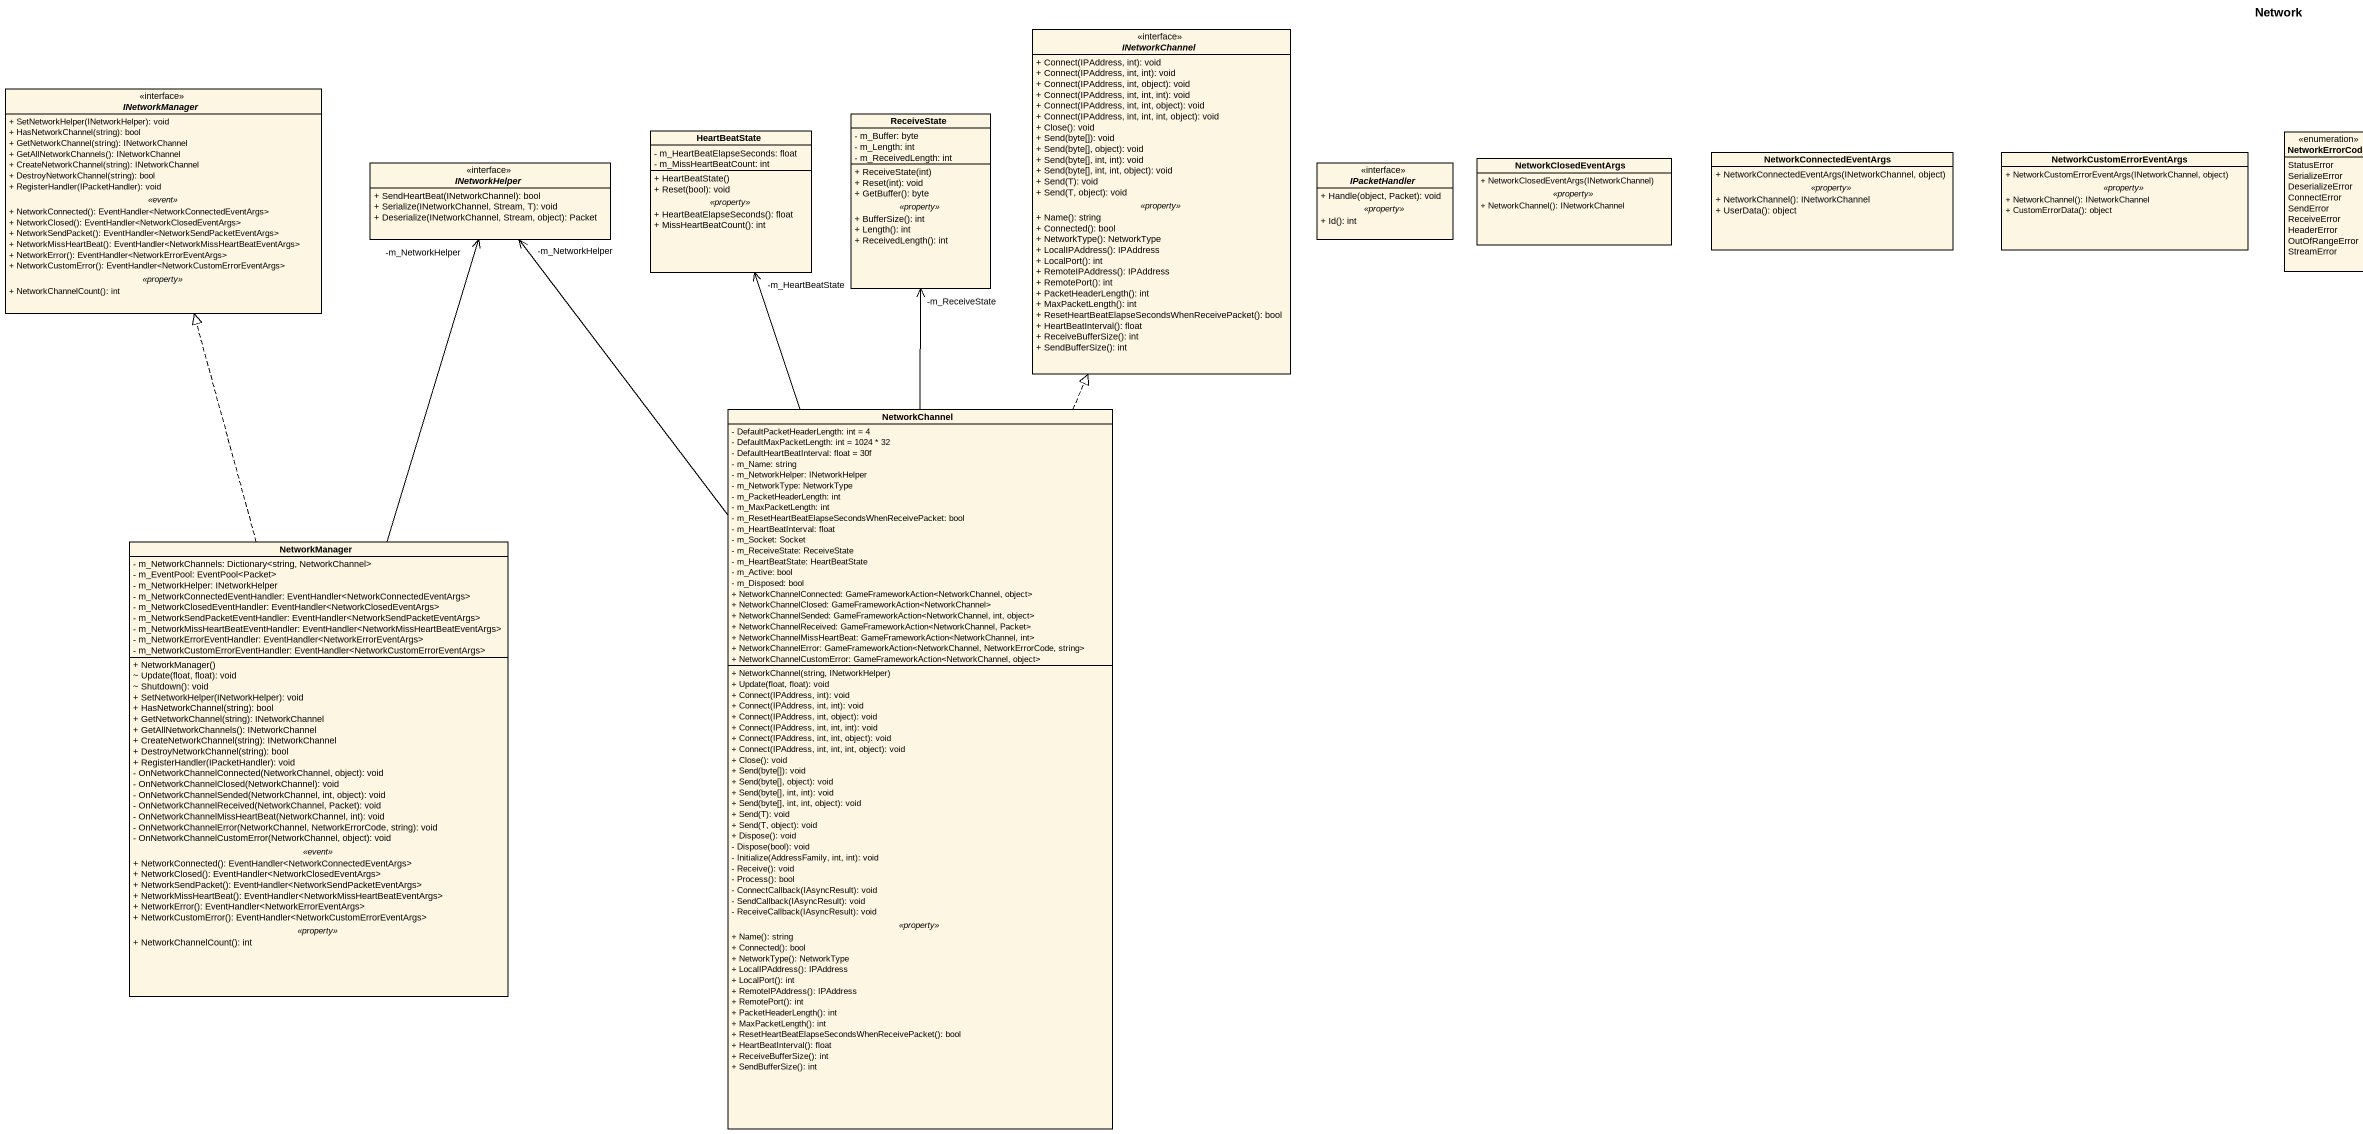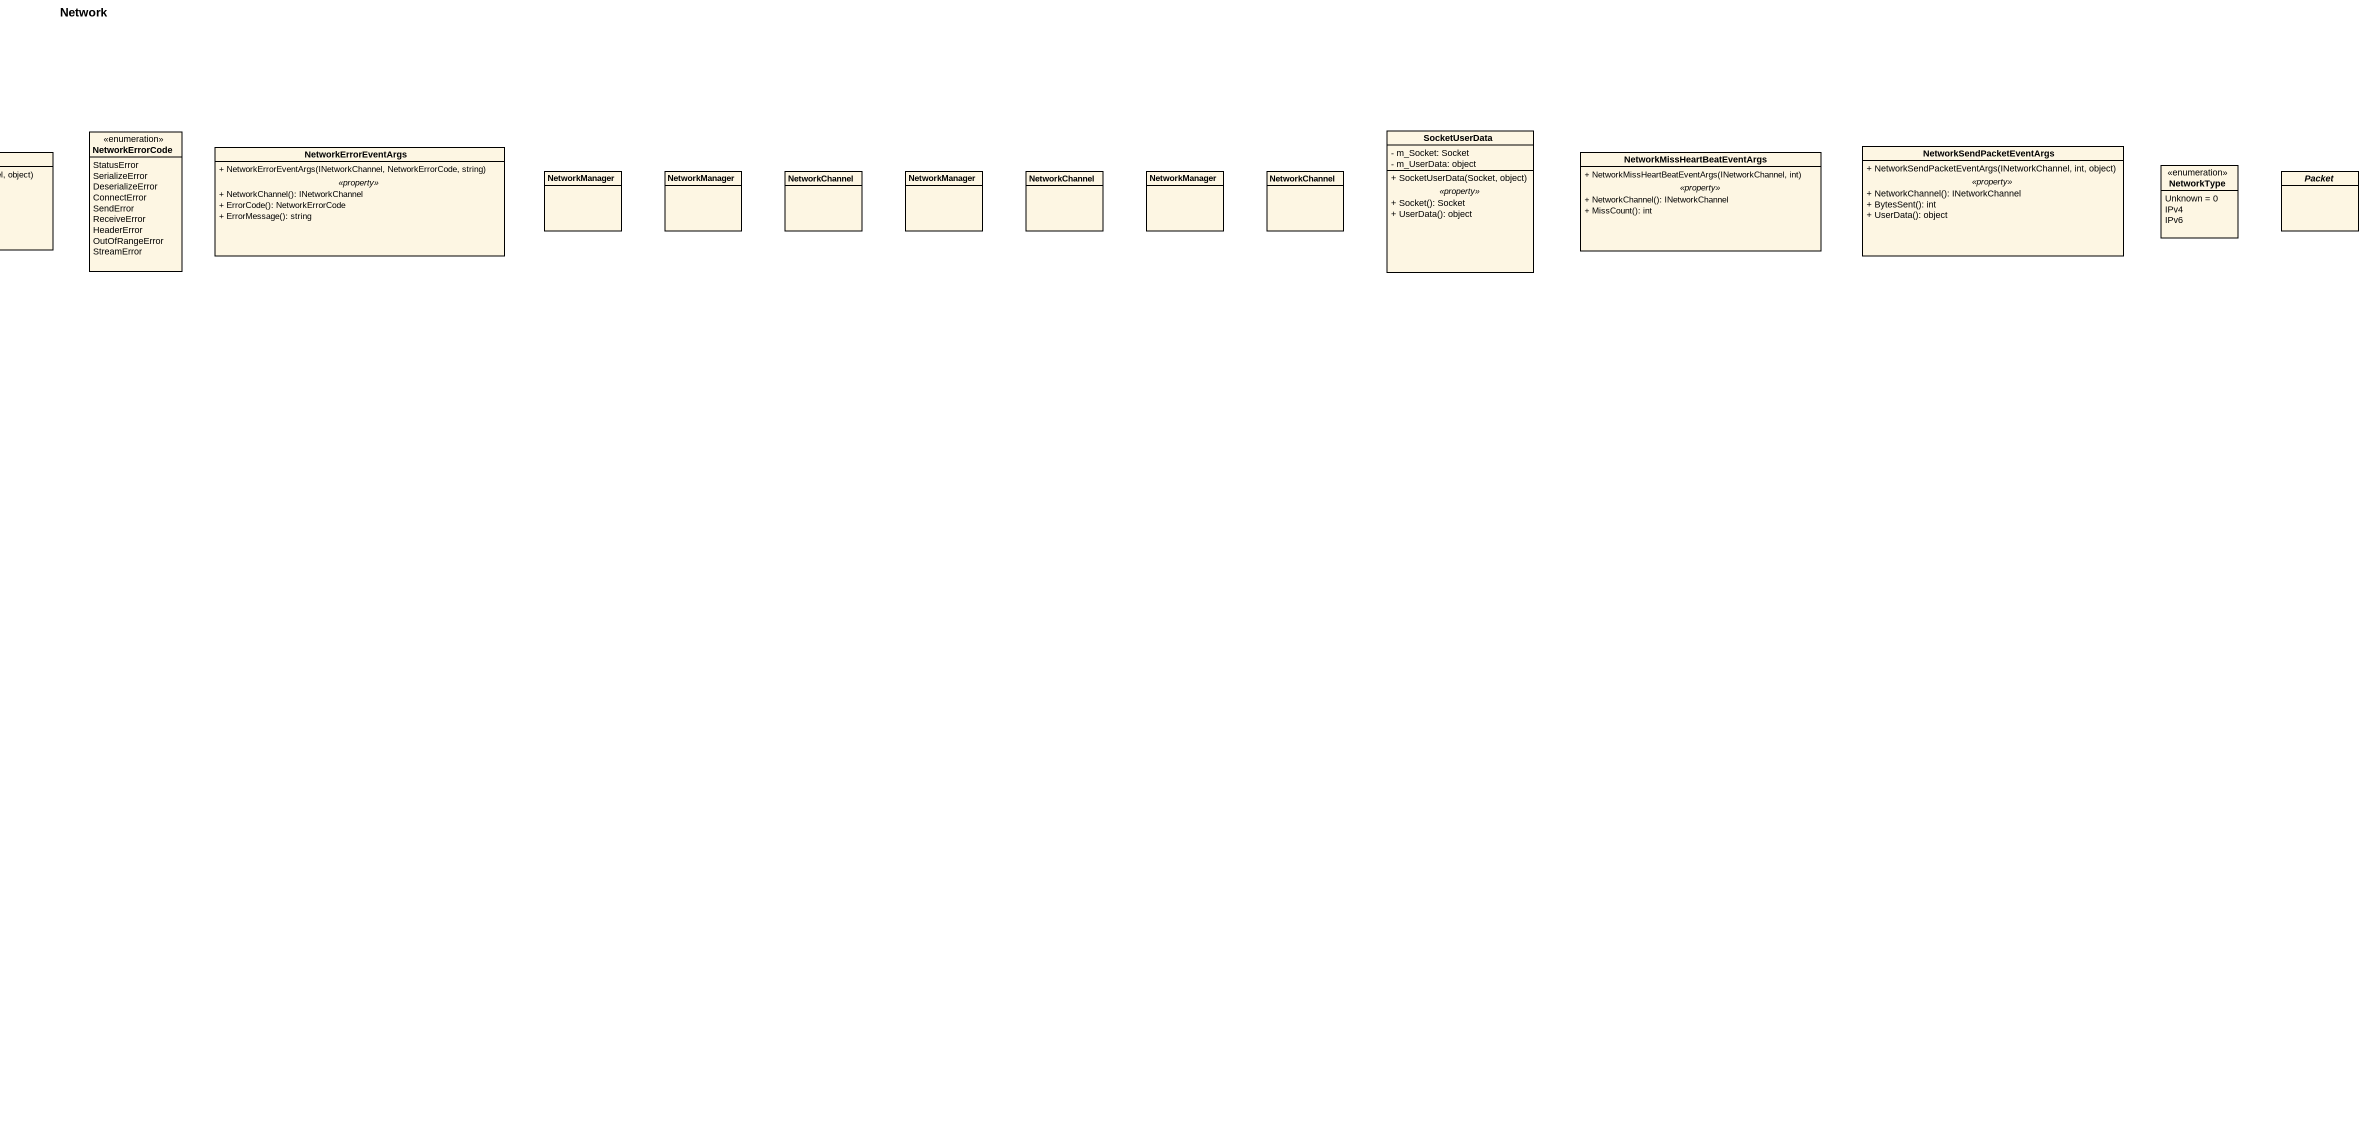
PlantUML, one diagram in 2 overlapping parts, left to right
@startuml
title Network
hide circle
hide empty members
skinparam classAttributeIconSize 0
interface INetworkChannel {
  + Connect(IPAddress, int): void
  + Connect(IPAddress, int, int): void
  + Connect(IPAddress, int, object): void
  + Connect(IPAddress, int, int, int): void
  + Connect(IPAddress, int, int, object): void
  + Connect(IPAddress, int, int, int, object): void
  + Close(): void
  + Send(byte[]): void
  + Send(byte[], object): void
  + Send(byte[], int, int): void
  + Send(byte[], int, int, object): void
  + Send(T): void
  + Send(T, object): void
  .. <<property>> ..
  + Name(): string
  + Connected(): bool
  + NetworkType(): NetworkType
  + LocalIPAddress(): IPAddress
  + LocalPort(): int
  + RemoteIPAddress(): IPAddress
  + RemotePort(): int
  + PacketHeaderLength(): int
  + MaxPacketLength(): int
  + ResetHeartBeatElapseSecondsWhenReceivePacket(): bool
  + HeartBeatInterval(): float
  + ReceiveBufferSize(): int
  + SendBufferSize(): int
}
interface INetworkManager {
  + SetNetworkHelper(INetworkHelper): void
  + HasNetworkChannel(string): bool
  + GetNetworkChannel(string): INetworkChannel
  + GetAllNetworkChannels(): INetworkChannel
  + CreateNetworkChannel(string): INetworkChannel
  + DestroyNetworkChannel(string): bool
  + RegisterHandler(IPacketHandler): void
  .. <<event>> ..
  + NetworkConnected(): EventHandler<NetworkConnectedEventArgs>
  + NetworkClosed(): EventHandler<NetworkClosedEventArgs>
  + NetworkSendPacket(): EventHandler<NetworkSendPacketEventArgs>
  + NetworkMissHeartBeat(): EventHandler<NetworkMissHeartBeatEventArgs>
  + NetworkError(): EventHandler<NetworkErrorEventArgs>
  + NetworkCustomError(): EventHandler<NetworkCustomErrorEventArgs>
  .. <<property>> ..
  + NetworkChannelCount(): int
}
class ReceiveState {
  - m_Buffer: byte
  - m_Length: int
  - m_ReceivedLength: int
  --
  + ReceiveState(int)
  + Reset(int): void
  + GetBuffer(): byte
  .. <<property>> ..
  + BufferSize(): int
  + Length(): int
  + ReceivedLength(): int
}
interface INetworkHelper {
  + SendHeartBeat(INetworkChannel): bool
  + Serialize(INetworkChannel, Stream, T): void
  + Deserialize(INetworkChannel, Stream, object): Packet
}
class HeartBeatState {
  - m_HeartBeatElapseSeconds: float
  - m_MissHeartBeatCount: int
  --
  + HeartBeatState()
  + Reset(bool): void
  .. <<property>> ..
  + HeartBeatElapseSeconds(): float
  + MissHeartBeatCount(): int
}
interface IPacketHandler {
  + Handle(object, Packet): void
  .. <<property>> ..
  + Id(): int
}
class NetworkClosedEventArgs {
  + NetworkClosedEventArgs(INetworkChannel)
  .. <<property>> ..
  + NetworkChannel(): INetworkChannel
}
class NetworkConnectedEventArgs {
  + NetworkConnectedEventArgs(INetworkChannel, object)
  .. <<property>> ..
  + NetworkChannel(): INetworkChannel
  + UserData(): object
}
class NetworkCustomErrorEventArgs {
  + NetworkCustomErrorEventArgs(INetworkChannel, object)
  .. <<property>> ..
  + NetworkChannel(): INetworkChannel
  + CustomErrorData(): object
}
enum NetworkErrorCode {
  StatusError
  SerializeError
  DeserializeError
  ConnectError
  SendError
  ReceiveError
  HeaderError
  OutOfRangeError
  StreamError
}
class NetworkErrorEventArgs {
  + NetworkErrorEventArgs(INetworkChannel, NetworkErrorCode, string)
  .. <<property>> ..
  + NetworkChannel(): INetworkChannel
  + ErrorCode(): NetworkErrorCode
  + ErrorMessage(): string
}
class SocketUserData {
  - m_Socket: Socket
  - m_UserData: object
  --
  + SocketUserData(Socket, object)
  .. <<property>> ..
  + Socket(): Socket
  + UserData(): object
}
class "NetworkMissHeartBeatEventArgs" as NetworkMissHeartBeatEventArg {
  + NetworkMissHeartBeatEventArgs(INetworkChannel, int)
  .. <<property>> ..
  + NetworkChannel(): INetworkChannel
  + MissCount(): int
}
class NetworkSendPacketEventArgs {
  + NetworkSendPacketEventArgs(INetworkChannel, int, object)
  .. <<property>> ..
  + NetworkChannel(): INetworkChannel
  + BytesSent(): int
  + UserData(): object
}
enum NetworkType {
  Unknown = 0
  IPv4
  IPv6
}
class NetworkManager
class "NetworkManager" as NetworkManager_2
class NetworkChannel
class "NetworkManager" as NetworkManager_3
class "NetworkChannel" as NetworkChannel_2
class "NetworkManager" as NetworkManager_4
class "NetworkChannel" as NetworkChannel_3
abstract class Packet
class "NetworkChannel" as NetworkChannel_4 {
  - DefaultPacketHeaderLength: int = 4
  - DefaultMaxPacketLength: int = 1024 * 32
  - DefaultHeartBeatInterval: float = 30f
  - m_Name: string
  - m_NetworkHelper: INetworkHelper
  - m_NetworkType: NetworkType
  - m_PacketHeaderLength: int
  - m_MaxPacketLength: int
  - m_ResetHeartBeatElapseSecondsWhenReceivePacket: bool
  - m_HeartBeatInterval: float
  - m_Socket: Socket
  - m_ReceiveState: ReceiveState
  - m_HeartBeatState: HeartBeatState
  - m_Active: bool
  - m_Disposed: bool
  + NetworkChannelConnected: GameFrameworkAction<NetworkChannel, object>
  + NetworkChannelClosed: GameFrameworkAction<NetworkChannel>
  + NetworkChannelSended: GameFrameworkAction<NetworkChannel, int, object>
  + NetworkChannelReceived: GameFrameworkAction<NetworkChannel, Packet>
  + NetworkChannelMissHeartBeat: GameFrameworkAction<NetworkChannel, int>
  + NetworkChannelError: GameFrameworkAction<NetworkChannel, NetworkErrorCode, string>
  + NetworkChannelCustomError: GameFrameworkAction<NetworkChannel, object>
  --
  + NetworkChannel(string, INetworkHelper)
  + Update(float, float): void
  + Connect(IPAddress, int): void
  + Connect(IPAddress, int, int): void
  + Connect(IPAddress, int, object): void
  + Connect(IPAddress, int, int, int): void
  + Connect(IPAddress, int, int, object): void
  + Connect(IPAddress, int, int, int, object): void
  + Close(): void
  + Send(byte[]): void
  + Send(byte[], object): void
  + Send(byte[], int, int): void
  + Send(byte[], int, int, object): void
  + Send(T): void
  + Send(T, object): void
  + Dispose(): void
  - Dispose(bool): void
  - Initialize(AddressFamily, int, int): void
  - Receive(): void
  - Process(): bool
  - ConnectCallback(IAsyncResult): void
  - SendCallback(IAsyncResult): void
  - ReceiveCallback(IAsyncResult): void
  .. <<property>> ..
  + Name(): string
  + Connected(): bool
  + NetworkType(): NetworkType
  + LocalIPAddress(): IPAddress
  + LocalPort(): int
  + RemoteIPAddress(): IPAddress
  + RemotePort(): int
  + PacketHeaderLength(): int
  + MaxPacketLength(): int
  + ResetHeartBeatElapseSecondsWhenReceivePacket(): bool
  + HeartBeatInterval(): float
  + ReceiveBufferSize(): int
  + SendBufferSize(): int
}
class "NetworkManager" as NetworkManager_5 {
  - m_NetworkChannels: Dictionary<string, NetworkChannel>
  - m_EventPool: EventPool<Packet>
  - m_NetworkHelper: INetworkHelper
  - m_NetworkConnectedEventHandler: EventHandler<NetworkConnectedEventArgs>
  - m_NetworkClosedEventHandler: EventHandler<NetworkClosedEventArgs>
  - m_NetworkSendPacketEventHandler: EventHandler<NetworkSendPacketEventArgs>
  - m_NetworkMissHeartBeatEventHandler: EventHandler<NetworkMissHeartBeatEventArgs>
  - m_NetworkErrorEventHandler: EventHandler<NetworkErrorEventArgs>
  - m_NetworkCustomErrorEventHandler: EventHandler<NetworkCustomErrorEventArgs>
  --
  + NetworkManager()
  ~ Update(float, float): void
  ~ Shutdown(): void
  + SetNetworkHelper(INetworkHelper): void
  + HasNetworkChannel(string): bool
  + GetNetworkChannel(string): INetworkChannel
  + GetAllNetworkChannels(): INetworkChannel
  + CreateNetworkChannel(string): INetworkChannel
  + DestroyNetworkChannel(string): bool
  + RegisterHandler(IPacketHandler): void
  - OnNetworkChannelConnected(NetworkChannel, object): void
  - OnNetworkChannelClosed(NetworkChannel): void
  - OnNetworkChannelSended(NetworkChannel, int, object): void
  - OnNetworkChannelReceived(NetworkChannel, Packet): void
  - OnNetworkChannelMissHeartBeat(NetworkChannel, int): void
  - OnNetworkChannelError(NetworkChannel, NetworkErrorCode, string): void
  - OnNetworkChannelCustomError(NetworkChannel, object): void
  .. <<event>> ..
  + NetworkConnected(): EventHandler<NetworkConnectedEventArgs>
  + NetworkClosed(): EventHandler<NetworkClosedEventArgs>
  + NetworkSendPacket(): EventHandler<NetworkSendPacketEventArgs>
  + NetworkMissHeartBeat(): EventHandler<NetworkMissHeartBeatEventArgs>
  + NetworkError(): EventHandler<NetworkErrorEventArgs>
  + NetworkCustomError(): EventHandler<NetworkCustomErrorEventArgs>
  .. <<property>> ..
  + NetworkChannelCount(): int
}
NetworkChannel_4 .up.|> INetworkChannel
NetworkChannel_4 -up-> "-m_ReceiveState" ReceiveState
NetworkChannel_4 -up-> "-m_NetworkHelper" INetworkHelper
NetworkChannel_4 -up-> "-m_HeartBeatState" HeartBeatState
NetworkManager_5 .up.|> INetworkManager
NetworkManager_5 -up-> "-m_NetworkHelper" INetworkHelper
@enduml
